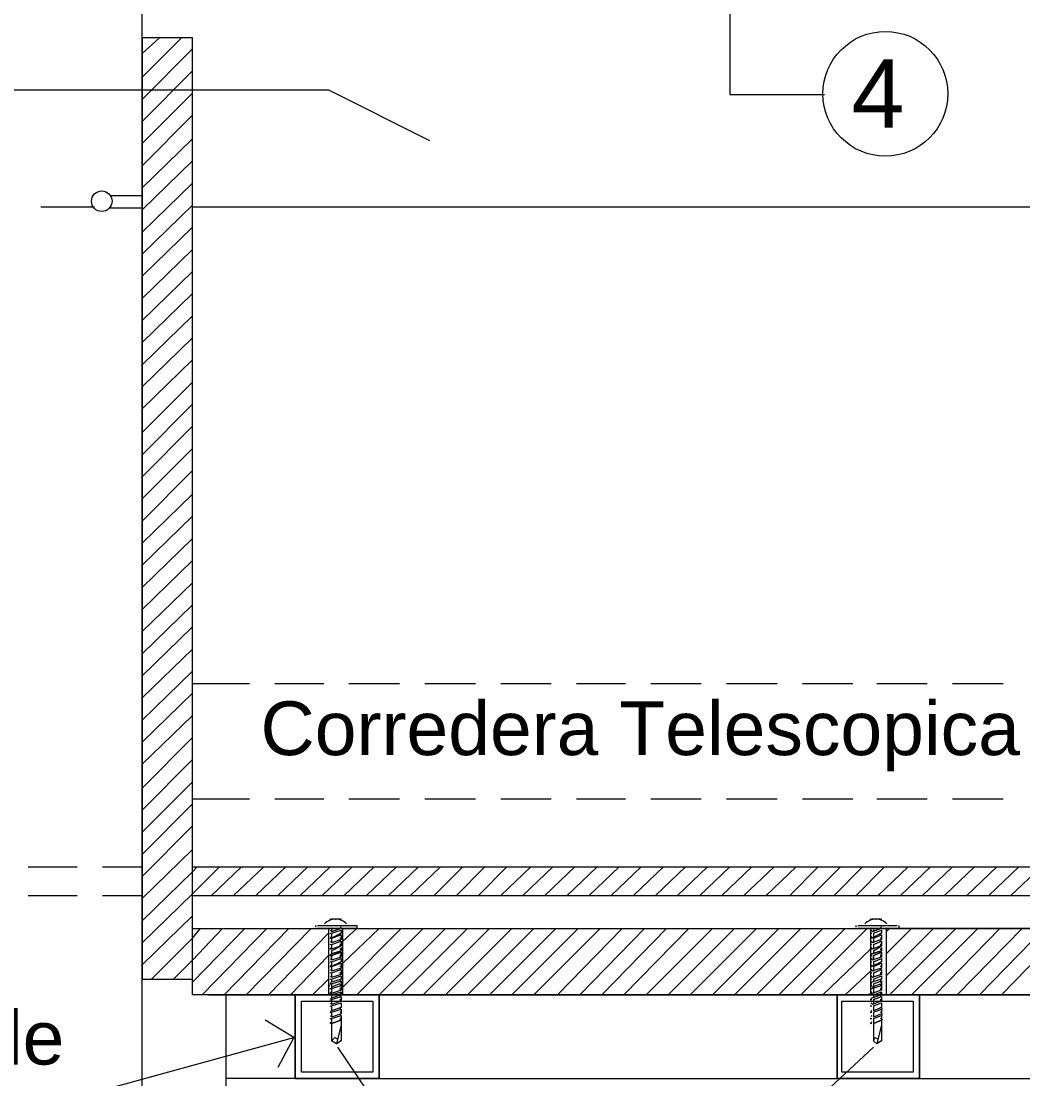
# Model space of a CAD drawing. Header units: inches. Extents: x 0.21 to 4.55, y 0.23 to 3.12.
# Drawn here: x 1.7097 to 2.0133, y 2.1686 to 2.4892 of the extents above; entities that cross this region are included whole.
import ezdxf

# ---------------------------------------------------------------- set-up
doc = ezdxf.new("R2010")
doc.units = ezdxf.units.IN
doc.header["$MEASUREMENT"] = 0
for name, color, linetype in [('PDF_0', 7, 'Continuous'), ('PDF_1', 7, 'Continuous'), ('PDF_COTAS-01', 7, 'Continuous'), ('PDF_TEXTO', 7, 'Continuous')]:
    doc.layers.add(name, color=color, linetype=linetype)
doc.layers.add('PDF_punteadas', color=20, linetype='Continuous', true_color=0xff3f00)
doc.styles.add('PDF Arial', font='arial.ttf')

msp = doc.modelspace()

# ---------------------------------------------------------------- linework, layer by layer
at = {"layer": 'PDF_0', "lineweight": 5}
for points in [[(1.7664528, 2.194021200000001), (1.7616648, 2.194021200000001), (1.7616648, 2.484174000000001), (1.7463432, 2.484174000000001), (1.7463432, 2.198809200000001), (1.7463432, 2.788212000000001)], [(1.7616648, 2.214130800000001), (2.1743904, 2.214130800000001), (2.1743904, 2.194021200000001), (1.7664528, 2.194021200000001), (2.1940212, 2.194021200000001), (2.1940212, 2.698197600000001)], [(1.9244568, 2.504283600000001), (1.9244568, 2.466937200000001), (1.9531848, 2.466937200000001)], [(1.70373, 2.468373600000001), (1.8028416, 2.468373600000001), (1.8334848, 2.453052000000001)], [(1.7463432, 2.436294000000001), (1.7367672, 2.436294000000001)], [(1.7463432, 2.432463600000001), (1.7367672, 2.432463600000001)], [(1.7616648, 2.224185600000001), (2.1614628, 2.224185600000001), (2.1614628, 2.432942400000001), (2.14662, 2.432942400000001), (2.14662, 2.224185600000001)], [(1.7616648, 2.432942400000001), (2.14662, 2.432942400000001)], [(1.7616648, 2.232804000000001), (2.14662, 2.232804000000001)], [(1.7990112, 2.214609600000001), (1.7990112, 2.215088400000001)], [(1.79949, 2.215088400000001), (1.81146, 2.215088400000001), (1.81146, 2.214130800000001), (1.79949, 2.214130800000001)], [(1.79949, 2.215088400000001), (1.79949, 2.215088400000001)], [(1.79949, 2.214609600000001), (1.79949, 2.214609600000001)], [(1.8037992, 2.214130800000001), (1.8037992, 2.213173200000001)], [(1.8037992, 2.212694400000001), (1.8037992, 2.211258000000001), (1.8037992, 2.209821600000001)], [(1.806672, 2.214130800000001), (1.806672, 2.214130800000001)], [(1.806672, 2.213652000000001), (1.806672, 2.212694400000001)], [(1.81146, 2.215088400000001), (1.81146, 2.215088400000001)], [(1.9627608, 2.214609600000001), (1.9627608, 2.215088400000001)], [(1.9756884, 2.215088400000001), (1.9756884, 2.214130800000001), (1.9632396, 2.214130800000001)], [(1.9632396, 2.215088400000001), (1.9632396, 2.215088400000001)], [(1.9632396, 2.215088400000001), (1.9752096, 2.215088400000001)], [(1.9632396, 2.214609600000001), (1.9632396, 2.214609600000001)], [(1.9680276, 2.214130800000001), (1.9680276, 2.213173200000001)], [(1.9680276, 2.212694400000001), (1.9680276, 2.211258000000001), (1.9680276, 2.209821600000001)], [(1.9704216, 2.214130800000001), (1.9704216, 2.214130800000001)], [(1.9704216, 2.213652000000001), (1.9704216, 2.212694400000001)], [(1.9752096, 2.215088400000001), (1.9752096, 2.215088400000001)], [(1.8037992, 2.209342800000001), (1.8037992, 2.207906400000001)], [(1.806672, 2.212215600000001), (1.806672, 2.210779200000001)], [(1.806672, 2.210300400000001), (1.806672, 2.208864000000001)], [(1.9680276, 2.209342800000001), (1.9680276, 2.207906400000001)], [(1.9704216, 2.212215600000001), (1.9704216, 2.210779200000001)], [(1.9704216, 2.210300400000001), (1.9704216, 2.208864000000001)], [(1.8037992, 2.207427600000001), (1.8037992, 2.206470000000001)], [(1.806672, 2.208385200000001), (1.806672, 2.207427600000001)], [(1.9680276, 2.207427600000001), (1.9680276, 2.206470000000001)], [(1.9704216, 2.208385200000001), (1.9704216, 2.207427600000001)], [(1.8037992, 2.204076000000001), (1.8037992, 2.203118400000001)], [(1.806672, 2.205033600000001), (1.806672, 2.204076000000001)], [(1.806672, 2.203597200000001), (1.806672, 2.202160800000001)], [(1.9680276, 2.204076000000001), (1.9680276, 2.203118400000001)], [(1.9704216, 2.205033600000001), (1.9704216, 2.204076000000001)], [(1.9704216, 2.203597200000001), (1.9704216, 2.202160800000001)], [(1.8037992, 2.202639600000001), (1.8037992, 2.201203200000001)], [(1.8037992, 2.200724400000001), (1.8037992, 2.199288000000001)], [(1.806672, 2.201682000000001), (1.806672, 2.200245600000001)], [(1.806672, 2.199766800000001), (1.806672, 2.198809200000001)], [(1.9680276, 2.202639600000001), (1.9680276, 2.201203200000001)], [(1.9680276, 2.200724400000001), (1.9680276, 2.199288000000001)], [(1.9704216, 2.201682000000001), (1.9704216, 2.200245600000001)], [(1.9704216, 2.199766800000001), (1.9704216, 2.198809200000001)], [(1.7717196, 2.194021200000001), (1.7717196, 2.069054400000001), (1.7463432, 2.069054400000001), (1.7463432, 2.194021200000001), (1.7463432, 2.198809200000001), (1.7616648, 2.198809200000001)], [(1.8037992, 2.198809200000001), (1.8037992, 2.197851600000001)], [(1.8037992, 2.197372800000001), (1.8037992, 2.195936400000001), (1.8037992, 2.194500000000001)], [(1.806672, 2.198330400000001), (1.806672, 2.196894000000001), (1.806672, 2.195457600000001)], [(1.9680276, 2.198809200000001), (1.9680276, 2.197851600000001)], [(1.9680276, 2.197372800000001), (1.9680276, 2.195936400000001), (1.9680276, 2.194500000000001)], [(1.9704216, 2.198330400000001), (1.9704216, 2.196894000000001), (1.9704216, 2.195457600000001)], [(1.8037992, 2.194021200000001), (1.8037992, 2.193063600000001)], [(1.806672, 2.194978800000001), (1.806672, 2.194021200000001)], [(1.806672, 2.193542400000001), (1.806672, 2.192106000000001)], [(1.9680276, 2.194021200000001), (1.9680276, 2.193063600000001)], [(1.9704216, 2.194978800000001), (1.9704216, 2.194021200000001)], [(1.9704216, 2.193542400000001), (1.9704216, 2.192106000000001)], [(1.8037992, 2.192584800000001), (1.8037992, 2.191148400000001)], [(1.8037992, 2.190669600000001), (1.8037992, 2.189233200000001)], [(1.806672, 2.191627200000001), (1.806672, 2.190190800000001)], [(1.9680276, 2.192584800000001), (1.9680276, 2.191148400000001)], [(1.9680276, 2.190669600000001), (1.9680276, 2.189233200000001)], [(1.9704216, 2.191627200000001), (1.9704216, 2.190190800000001)], [(1.8037992, 2.188754400000001), (1.8037992, 2.187318000000001)], [(1.8037992, 2.186839200000001), (1.8037992, 2.185402800000001), (1.8037992, 2.180136000000001)], [(1.806672, 2.187796800000001), (1.806672, 2.186360400000001), (1.806672, 2.180136000000001), (1.8052356, 2.179178400000001)], [(1.806672, 2.189712000000001), (1.806672, 2.188275600000001)], [(1.9680276, 2.188754400000001), (1.9680276, 2.187318000000001)], [(1.9680276, 2.186839200000001), (1.9680276, 2.185402800000001), (1.9680276, 2.180136000000001)], [(1.9704216, 2.187796800000001), (1.9704216, 2.186360400000001), (1.9704216, 2.180136000000001), (1.9689852, 2.179178400000001)], [(1.9704216, 2.189712000000001), (1.9704216, 2.188275600000001)], [(1.6673412, 2.157153600000001), (1.7032512, 2.156674800000001), (1.792308, 2.181093600000001), (1.7836896, 2.186360400000001)], [(1.806672, 2.184924000000001), (1.8052356, 2.179178400000001), (1.8037992, 2.180136000000001), (1.8047568, 2.181093600000001), (1.8057144, 2.180614800000001)], [(1.9704216, 2.184924000000001), (1.9689852, 2.179178400000001), (1.9680276, 2.180136000000001), (1.9685064, 2.181093600000001), (1.969464, 2.180614800000001)], [(1.792308, 2.181093600000001), (1.78752, 2.171996400000001)], [(1.8205572, 2.156196000000001), (1.8057144, 2.178220800000001)], [(1.9460028, 2.157632400000001), (1.9680276, 2.178220800000001)], [(1.7927868, 2.168644800000001), (1.7717196, 2.168644800000001)], [(1.8181632, 2.168644800000001), (1.9570152, 2.168644800000001)], [(1.9819128, 2.168644800000001), (2.144226, 2.168644800000001)]]:
    msp.add_lwpolyline(points, dxfattribs=at)
for points in [[(1.7616648, 2.214130800000001), (1.8028416, 2.214130800000001), (1.8028416, 2.194021200000001), (1.7616648, 2.194021200000001)], [(1.96707, 2.194021200000001), (1.8071508, 2.194021200000001), (1.8071508, 2.214130800000001), (1.96707, 2.214130800000001)], [(1.971858, 2.194021200000001), (2.153802, 2.194021200000001), (2.153802, 2.214130800000001), (1.971858, 2.214130800000001)], [(1.8037992, 2.204554800000001), (1.8037992, 2.205991200000001)], [(1.806672, 2.205512400000001), (1.806672, 2.206948800000001)], [(1.9680276, 2.204554800000001), (1.9680276, 2.205991200000001)], [(1.9704216, 2.205512400000001), (1.9704216, 2.206948800000001)], [(1.8181632, 2.194021200000001), (1.7927868, 2.194021200000001), (1.7927868, 2.168644800000001), (1.8181632, 2.168644800000001)], [(1.7927868, 2.194021200000001), (1.8181632, 2.194021200000001), (1.8181632, 2.168644800000001), (1.7927868, 2.168644800000001)], [(1.9819128, 2.194021200000001), (1.9570152, 2.194021200000001), (1.9570152, 2.168644800000001), (1.9819128, 2.168644800000001)], [(1.9570152, 2.194021200000001), (1.9819128, 2.194021200000001), (1.9819128, 2.168644800000001), (1.9570152, 2.168644800000001)], [(1.794702, 2.192106000000001), (1.816248, 2.192106000000001), (1.816248, 2.170560000000001), (1.794702, 2.170560000000001)], [(1.9584516, 2.192106000000001), (1.9799976, 2.192106000000001), (1.9799976, 2.170560000000001), (1.9584516, 2.170560000000001)]]:
    msp.add_lwpolyline(points, close=True, dxfattribs=at)
for centre, radius in [((1.971618601460082, 2.467176601460043), 0.01891259853991861), ((1.734133799464204, 2.434618199464416), 0.003112200535796685)]:
    msp.add_circle(centre, radius, dxfattribs=at)
for centre, radius, start, end in [((1.804996197505071, 2.212454996441739), 0.004548603558489188, 42.37974641450712, 137.6202535806104), ((1.968745797505622, 2.212454996442681), 0.004548603557447687, 42.37974641041634, 137.6202535780426)]:
    msp.add_arc(centre, radius, start, end, dxfattribs=at)
at = {"layer": 'PDF_1', "lineweight": 5}
for points in [[(1.803306730260001, 2.212740465348001, 0.1449943824140887), (1.8037992, 2.212694400000001), (1.806672, 2.213652000000001)], [(1.806278804652158, 2.212677737759283, -0.144994382831903), (1.806672, 2.212694400000001), (1.8037992, 2.211258000000001), (1.806672, 2.212215600000001)], [(1.97002840465215, 2.212677737759321, -0.1449943816680981), (1.9704216, 2.212694400000001), (1.9675488, 2.211258000000001, -0.1449943852837162), (1.96705633026, 2.211304065348001)], [(1.803306730260001, 2.209388865348001, 0.1449943835105324), (1.8037992, 2.209342800000001), (1.806672, 2.210300400000001)], [(1.8037992, 2.207427600000001), (1.806672, 2.208864000000001), (1.8037992, 2.207906400000001, -0.1449943824209765), (1.803306730260001, 2.207952465348001)], [(1.9680276, 2.207427600000001), (1.9704216, 2.208864000000001), (1.9675488, 2.207906400000001, -0.1449943805531388), (1.96705633026, 2.207952465348001)], [(1.803306730260001, 2.204122065348001, 0.1449943818346273), (1.8037992, 2.204076000000001), (1.806672, 2.205033600000001)], [(1.806278804651867, 2.204059337760612, -0.1449943816428686), (1.806672, 2.204076000000001), (1.8037992, 2.202639600000001), (1.806672, 2.203597200000001)], [(1.970028404651991, 2.204059337760045, -0.1449943819949729), (1.9704216, 2.204076000000001), (1.9675488, 2.202639600000001, -0.1449943819250231), (1.96705633026, 2.202685665348001)], [(1.803306730260001, 2.200770465348001, 0.1449943816734946), (1.8037992, 2.200724400000001), (1.806672, 2.201682000000001)], [(1.803306730260001, 2.198855265348001, 0.1449943825855923), (1.8037992, 2.198809200000001), (1.806672, 2.199766800000001)], [(1.803306730260001, 2.197418865348001, 0.1449943827337008), (1.8037992, 2.197372800000001), (1.806672, 2.198330400000001)], [(1.803306730260001, 2.195982465348001, 0.1449943807606668), (1.8037992, 2.195936400000001), (1.806672, 2.196894000000001)], [(1.806278804651946, 2.198792537760249, -0.1449943811864772), (1.806672, 2.198809200000001), (1.8037992, 2.197851600000001, 0.1437283686427135), (1.803433526075979, 2.197520308704015)], [(1.96705633026, 2.195982465348001, 0.1449943834404329), (1.9675488, 2.195936400000001), (1.9704216, 2.196894000000001)], [(1.970028404652203, 2.198792537759078, -0.1449943830542225), (1.9704216, 2.198809200000001), (1.9675488, 2.197851600000001, 0.1437283718077188), (1.96718312607714, 2.197520308703272)], [(1.806672, 2.195457600000001), (1.8037992, 2.194500000000001, -0.1449943812277141), (1.803306730260001, 2.194546065348001)], [(1.803306730260001, 2.192630865348001, 0.1449943821399556), (1.8037992, 2.192584800000001), (1.806672, 2.193542400000001)], [(1.806672, 2.194021200000001), (1.8037992, 2.193063600000001, 0.1437283704641859), (1.803433526076144, 2.192732308703909)], [(1.9704216, 2.195457600000001), (1.9675488, 2.194500000000001, -0.1449943823915503), (1.96705633026, 2.194546065348001)], [(1.9704216, 2.194021200000001), (1.9675488, 2.193063600000001, 0.1437283675153994), (1.967183126076264, 2.192732308703833)], [(1.803306730260001, 2.190715665348001, 0.1449943821165518), (1.8037992, 2.190669600000001), (1.806672, 2.191627200000001)], [(1.806278804652052, 2.190174137759765, -0.1449943808969646), (1.806672, 2.190190800000001), (1.8037992, 2.189233200000001, 0.1437283693345306), (1.803433526076171, 2.188901908703892)], [(1.970028404651779, 2.19017413776101, -0.1449943797329462), (1.9704216, 2.190190800000001), (1.9680276, 2.189233200000001)], [(1.9680276, 2.188754400000001), (1.9704216, 2.189712000000001, 0.1437283688457961), (1.970787273924429, 2.190043291295727)], [(1.803306730260001, 2.188800465348001, 0.1449943830229767), (1.8037992, 2.188754400000001), (1.806672, 2.189712000000001)], [(1.803306730260001, 2.186885265348001, 0.144994380897682), (1.8037992, 2.186839200000001), (1.806672, 2.187796800000001)], [(1.9680276, 2.186839200000001), (1.9704216, 2.187796800000001, 0.1437283683526619), (1.970787273923662, 2.188128091296218)]]:
    msp.add_lwpolyline(points, format="xyb", dxfattribs=at)
for points in [[(1.8037992, 2.214609600000001), (1.8037992, 2.214609600000001)], [(1.8037992, 2.214609600000001), (1.8037992, 2.214609600000001)], [(1.806672, 2.214130800000001), (1.8037992, 2.213173200000001)], [(1.8037992, 2.214130800000001), (1.804278, 2.214130800000001)], [(1.8037992, 2.212694400000001), (1.8037992, 2.212694400000001)], [(1.9675488, 2.214609600000001), (1.9675488, 2.214609600000001)], [(1.9675488, 2.214609600000001), (1.9675488, 2.214609600000001)], [(1.9704216, 2.214130800000001), (1.9675488, 2.213173200000001)], [(1.9675488, 2.212694400000001), (1.9675488, 2.212694400000001)], [(1.9680276, 2.214130800000001), (1.9680276, 2.214130800000001)], [(1.9680276, 2.212694400000001), (1.9704216, 2.213652000000001)], [(1.8037992, 2.211258000000001), (1.8037992, 2.211258000000001)], [(1.806672, 2.210779200000001), (1.8037992, 2.209821600000001)], [(1.8037992, 2.209342800000001), (1.8037992, 2.209342800000001)], [(1.806672, 2.212215600000001), (1.806672, 2.212215600000001)], [(1.806672, 2.210779200000001), (1.806672, 2.210779200000001)], [(1.9675488, 2.211258000000001), (1.9675488, 2.211258000000001)], [(1.9704216, 2.210779200000001), (1.9675488, 2.209821600000001)], [(1.9675488, 2.209342800000001), (1.9675488, 2.209342800000001)], [(1.9680276, 2.211258000000001), (1.9704216, 2.212215600000001)], [(1.9680276, 2.209342800000001), (1.9704216, 2.210300400000001)], [(1.9709004, 2.212215600000001), (1.9709004, 2.212215600000001)], [(1.9709004, 2.210779200000001), (1.9709004, 2.210779200000001)], [(1.8037992, 2.207906400000001), (1.8037992, 2.207906400000001)], [(1.8037992, 2.205991200000001), (1.8037992, 2.205991200000001)], [(1.8037992, 2.205991200000001), (1.8037992, 2.205991200000001)], [(1.806672, 2.208864000000001), (1.806672, 2.208864000000001)], [(1.806672, 2.207427600000001), (1.806672, 2.207427600000001)], [(1.806672, 2.207427600000001), (1.806672, 2.207427600000001)], [(1.9675488, 2.207906400000001), (1.9675488, 2.207906400000001)], [(1.9675488, 2.205991200000001), (1.9675488, 2.205991200000001)], [(1.9675488, 2.205991200000001), (1.9675488, 2.205991200000001)], [(1.9709004, 2.208864000000001), (1.9709004, 2.208864000000001)], [(1.9709004, 2.207427600000001), (1.9709004, 2.207427600000001)], [(1.9709004, 2.207427600000001), (1.9709004, 2.207427600000001)], [(1.806672, 2.205512400000001), (1.8037992, 2.204554800000001)], [(1.8037992, 2.204076000000001), (1.8037992, 2.204076000000001)], [(1.806672, 2.205512400000001), (1.806672, 2.205512400000001)], [(1.806672, 2.203597200000001), (1.806672, 2.203597200000001)], [(1.9704216, 2.205512400000001), (1.9675488, 2.204554800000001)], [(1.9675488, 2.204076000000001), (1.9675488, 2.204076000000001)], [(1.9680276, 2.204076000000001), (1.9704216, 2.205033600000001)], [(1.9680276, 2.202639600000001), (1.9704216, 2.203597200000001)], [(1.9709004, 2.205512400000001), (1.9709004, 2.205512400000001)], [(1.9709004, 2.203597200000001), (1.9709004, 2.203597200000001)], [(1.8037992, 2.202639600000001), (1.8037992, 2.202639600000001)], [(1.806672, 2.202160800000001), (1.8037992, 2.201203200000001)], [(1.8037992, 2.200724400000001), (1.8037992, 2.200724400000001)], [(1.806672, 2.200245600000001), (1.8037992, 2.199288000000001)], [(1.806672, 2.202160800000001), (1.806672, 2.202160800000001)], [(1.806672, 2.200245600000001), (1.806672, 2.200245600000001)], [(1.9675488, 2.202639600000001), (1.9675488, 2.202639600000001)], [(1.9704216, 2.202160800000001), (1.9675488, 2.201203200000001)], [(1.9675488, 2.200724400000001), (1.9675488, 2.200724400000001)], [(1.9704216, 2.200245600000001), (1.9675488, 2.199288000000001)], [(1.9680276, 2.200724400000001), (1.9704216, 2.201682000000001)], [(1.9680276, 2.198809200000001), (1.9704216, 2.199766800000001)], [(1.9709004, 2.202160800000001), (1.9709004, 2.202160800000001)], [(1.9709004, 2.200245600000001), (1.9709004, 2.200245600000001)], [(1.8037992, 2.199288000000001), (1.8037992, 2.199288000000001)], [(1.8037992, 2.197372800000001), (1.8037992, 2.197372800000001)], [(1.8061932, 2.197372800000001), (1.8037992, 2.196415200000001)], [(1.806672, 2.198330400000001), (1.806672, 2.198330400000001)], [(1.806672, 2.197372800000001), (1.806672, 2.197372800000001)], [(1.9675488, 2.199288000000001), (1.9675488, 2.199288000000001)], [(1.9675488, 2.197372800000001), (1.9675488, 2.197372800000001)], [(1.9704216, 2.197372800000001), (1.9675488, 2.196415200000001)], [(1.9680276, 2.197372800000001), (1.9704216, 2.198330400000001)], [(1.9704216, 2.197372800000001), (1.9704216, 2.197372800000001)], [(1.9709004, 2.198330400000001), (1.9709004, 2.198330400000001)], [(1.8033204, 2.195936400000001), (1.8033204, 2.195936400000001)], [(1.8037992, 2.194021200000001), (1.806672, 2.194978800000001)], [(1.8037992, 2.194500000000001), (1.8037992, 2.194500000000001)], [(1.806672, 2.195457600000001), (1.806672, 2.195457600000001)], [(1.806672, 2.193542400000001), (1.806672, 2.193542400000001)], [(1.9675488, 2.195936400000001), (1.9675488, 2.195936400000001)], [(1.9675488, 2.194500000000001), (1.9675488, 2.194500000000001)], [(1.9680276, 2.194021200000001), (1.9704216, 2.194978800000001)], [(1.9680276, 2.192584800000001), (1.9704216, 2.193542400000001)], [(1.9709004, 2.195457600000001), (1.9709004, 2.195457600000001)], [(1.9709004, 2.193542400000001), (1.9709004, 2.193542400000001)], [(1.8037992, 2.192584800000001), (1.8037992, 2.192584800000001)], [(1.806672, 2.192106000000001), (1.8037992, 2.191148400000001)], [(1.8037992, 2.190669600000001), (1.8037992, 2.190669600000001)], [(1.806672, 2.192106000000001), (1.806672, 2.192106000000001)], [(1.9675488, 2.192584800000001), (1.9675488, 2.192584800000001)], [(1.9704216, 2.192106000000001), (1.9675488, 2.191148400000001)], [(1.9675488, 2.190669600000001), (1.9675488, 2.190669600000001)], [(1.9680276, 2.190669600000001), (1.9704216, 2.191627200000001)], [(1.9709004, 2.192106000000001), (1.9709004, 2.192106000000001)], [(1.8037992, 2.188754400000001), (1.8037992, 2.188754400000001)], [(1.806672, 2.188275600000001), (1.8037992, 2.187318000000001)], [(1.8037992, 2.186839200000001), (1.8037992, 2.186839200000001)], [(1.806672, 2.189712000000001), (1.806672, 2.189712000000001)], [(1.806672, 2.188275600000001), (1.806672, 2.188275600000001)], [(1.9675488, 2.188754400000001), (1.9675488, 2.188754400000001)], [(1.9675488, 2.186839200000001), (1.9675488, 2.186839200000001)], [(1.9704216, 2.188275600000001), (1.9680276, 2.187318000000001)], [(1.9709004, 2.189712000000001), (1.9709004, 2.189712000000001)], [(1.9709004, 2.188275600000001), (1.9709004, 2.188275600000001)], [(1.8037992, 2.185402800000001), (1.806672, 2.186360400000001), (1.8037992, 2.185402800000001)], [(1.8037992, 2.185402800000001), (1.8037992, 2.185402800000001)], [(1.806672, 2.186360400000001), (1.806672, 2.186360400000001)], [(1.9675488, 2.185402800000001), (1.9675488, 2.185402800000001)], [(1.9680276, 2.185402800000001), (1.9704216, 2.186360400000001), (1.9680276, 2.185402800000001)], [(1.9709004, 2.186360400000001), (1.9709004, 2.186360400000001)]]:
    msp.add_lwpolyline(points, dxfattribs=at)
for points in [[(1.803306730260001, 2.206037265348001, 0.1449943818173404), (1.803713595347967, 2.206007862240155, -0.1449943818173404)], [(1.803738646164001, 2.206404361308001, 0.143728368580105), (1.803433526075787, 2.206138708704138, -0.143728368580105)], [(1.806253753836, 2.207014438692001, 0.1437283699799359), (1.80655887392355, 2.20728009129629, -0.1437283699799359)], [(1.80668566974, 2.207860334652001, 0.1449943819517773), (1.806278804651893, 2.207889737760491, -0.1449943819517773)], [(1.96705633026, 2.206037265348001, 0.1449943799495343), (1.967463195347958, 2.206007862240193, -0.1449943799495343)], [(1.967488246164001, 2.206404361308001, 0.1437283732735203), (1.967183126076428, 2.206138708703727, -0.1437283732735203)], [(1.970003353836001, 2.207014438692001, 0.1437283713999103), (1.970308473924191, 2.20728009129588, -0.1437283713999103)], [(1.97043526974, 2.207860334652001, 0.1449943807879725), (1.970028404651885, 2.207889737760529, -0.1449943807879725)]]:
    msp.add_lwpolyline(points, format="xyb", close=True, dxfattribs=at)
for points in [[(1.8037992, 2.206470000000001), (1.806672, 2.207427600000001)], [(1.806672, 2.206948800000001), (1.8037992, 2.205991200000001)], [(1.9675488, 2.206470000000001), (1.9704216, 2.207427600000001)], [(1.9704216, 2.206948800000001), (1.9680276, 2.205991200000001)]]:
    msp.add_lwpolyline(points, close=True, dxfattribs=at)
for centre, radius, start, end in [((1.804038599999944, 2.21437015600484), 0.002633442798184418, 71.3400284953377, 108.6599715023097), ((1.805953799999989, 2.21437015600484), 0.002633442798169783, 71.34002849628058, 108.6599715032525), ((1.967788199999878, 2.21437015600484), 0.002633442798205376, 71.34002849398748, 108.6599715009595), ((1.969703399999924, 2.214370156001632), 0.002633442801230205, 71.34002851726248, 108.6599714795702), ((1.804038614719855, 2.212933775122139), 0.000718226889276137, 114.6864070097146, 147.4024698108304), ((1.805953804006733, 2.214848999520215), 0.0007181960279738222, 294.6858944838144, 359.2750323254724), ((1.805953785273755, 2.212933824884038), 0.0007182268975566877, 294.6864072672411, 327.4024696704792), ((1.967309393958787, 2.213412534202031), 0.0007181349317515306, 249.3664208508128, 282.3667094224509), ((1.967788214721345, 2.212933775124154), 0.0007182268880676798, 114.6864071849175, 147.4024700103427), ((1.96970340400825, 2.214848999519309), 0.000718196026517661, 294.6858944041329, 359.2750323962103), ((1.969703385267747, 2.212933824889651), 0.000718226905165936, 294.686407515735, 327.4024695514723), ((1.803559793959526, 2.211976134214343), 0.000718134943533183, 249.3664211417804, 282.3667091545174), ((1.804038614722399, 2.21101857512177), 0.0007182268906737206, 114.6864071818608, 147.4024698954091), ((1.804038614725299, 2.20958217511659), 0.000718226896592039, 114.6864072194283, 147.4024696718432), ((1.805953785274643, 2.211018624882227), 0.0007182268955404727, 294.6864072631543, 327.4024697539717), ((1.805953785279198, 2.20958222487849), 0.0007182268902413747, 294.6864070575448, 327.4024698094557), ((1.806432606038922, 2.210539865777287), 0.0007181349519160471, 69.36642126126257, 102.3667088904551), ((1.806432606039573, 2.208624665780237), 0.0007181349489256802, 69.36642122685203, 102.3667089915392), ((1.967309393961323, 2.210060934218987), 0.0007181349485123055, 249.3664211381835, 282.3667089351385), ((1.967788214716391, 2.211018575127383), 0.0007182268830644723, 114.6864069333668, 147.4024700144161), ((1.967788214735165, 2.209582175105645), 0.0007182269106574542, 114.6864075699082, 147.4024693602795), ((1.969703385274478, 2.211018624882801), 0.0007182268961308875, 294.6864072560282, 327.4024697225199), ((1.969703385273191, 2.209582224884103), 0.0007182268978504375, 294.6864073060066, 327.4024696904297), ((1.970182206041694, 2.210539865786362), 0.0007181349424457904, 69.36642121301912, 102.3667092615144), ((1.970182206040172, 2.20862466578947), 0.0007181349400740433, 69.36642101203964, 102.366709196021), ((1.804038614724135, 2.207666975118808), 0.0007182268940910033, 114.6864072089845, 147.4024697708906), ((1.806432606039081, 2.205273065785518), 0.0007181349441560029, 69.36642104168712, 102.3667090435084), ((1.96778821472397, 2.207666975119381), 0.000718226893500774, 114.6864072161428, 147.4024698023616), ((1.97018220604077, 2.205273065779616), 0.0007181349490842158, 69.36642133372287, 102.3667090742793), ((1.803559793960513, 2.203357734215894), 0.0007181349453329459, 249.3664211117437, 282.3667090511198), ((1.804038614721684, 2.204315375122326), 0.0007182268898701067, 114.6864071485933, 147.4024699020677), ((1.804038614724708, 2.202400175118062), 0.000718226895007343, 114.6864072256806, 147.4024697454292), ((1.805953785275092, 2.206230624880567), 0.0007182268938438578, 294.6864072859485, 327.4024698463008), ((1.805953785273929, 2.204315424882783), 0.0007182268963436831, 294.6864072964366, 327.4024697473429), ((1.967309393960405, 2.204794134212319), 0.0007181349419494763, 249.3664210192587, 282.3667091205806), ((1.96778821473155, 2.20431537511138), 0.0007182269039362687, 114.6864074989483, 147.4024695903668), ((1.967788214720357, 2.202400175125117), 0.0007182268867797089, 114.6864071453735, 147.402470032604), ((1.969703385269085, 2.20623062488618), 0.0007182269014528279, 294.6864075343941, 327.4024697272652), ((1.969703385289637, 2.204315424866798), 0.0007182268752590912, 294.6864066904467, 327.4024701465691), ((1.804038614723421, 2.200963775119365), 0.0007182268932857753, 114.6864071757762, 147.4024697776687), ((1.804038614716415, 2.19904857512662), 0.0007182268837682945, 114.6864069097028, 147.4024699641602), ((1.805953785276952, 2.202400224878518), 0.0007182268912056399, 294.6864072193789, 327.4024699040411), ((1.805953785271478, 2.200963824886302), 0.0007182269005645797, 294.6864073568278, 327.4024696161658), ((1.806432606039135, 2.201921465783233), 0.000718134946275835, 69.3664211099338, 102.3667090086297), ((1.80643260604033, 2.200006265778615), 0.0007181349501763024, 69.3664213289557, 102.3667090228258), ((1.967309393960135, 2.201442534220667), 0.0007181349496668989, 249.3664212741074, 282.3667089989619), ((1.967788214727445, 2.200963775113457), 0.000718226900334342, 114.6864072706413, 147.4024695535789), ((1.96778821471625, 2.199048575127195), 0.0007182268831767621, 114.6864069168894, 147.4024699957111), ((1.969703385286818, 2.202400224867573), 0.0007182268771408739, 294.6864068690117, 327.4024702156716), ((1.969703385277156, 2.200963824881837), 0.000718226894136379, 294.6864070940347, 327.4024696722202), ((1.970182206035936, 2.201921465785212), 0.0007181349455508688, 69.36642081541169, 102.3667087931261), ((1.970182206038758, 2.200006265788004), 0.0007181349419435444, 69.36642094762001, 102.3667090607572), ((1.803559814719998, 2.196175775122621), 0.0007182268888985557, 114.6864070361345, 147.4024698493388), ((1.805953785274502, 2.199048624882038), 0.0007182268954273434, 294.6864072797405, 327.4024697728044), ((1.80595378527101, 2.197612224887545), 0.0007182269018889776, 294.6864073493396, 327.402469552763), ((1.806432606038592, 2.197133465775709), 0.0007181349535087752, 69.36642128092507, 102.3667088377352), ((1.967309393958614, 2.199527334223775), 0.0007181349520387243, 249.3664214750703, 282.366709064438), ((1.96730939395943, 2.198090934222981), 0.0007181349515837547, 249.3664213917966, 282.3667090143692), ((1.967788214725363, 2.19617577511972), 0.0007182268937751386, 114.6864073283942, 147.4024698849759), ((1.969703385274338, 2.199048624882612), 0.0007182268960177908, 294.6864072725353, 327.4024697412844), ((1.969703385275033, 2.197612224881637), 0.0007182268948414312, 294.6864072546516, 327.4024697769577), ((1.970182206040819, 2.197133465792353), 0.000718134937148178, 69.36642097924506, 102.3667092956575), ((1.804038614722707, 2.19426057511992), 0.0007182268924843319, 114.6864071425462, 147.4024697842652), ((1.80595378527777, 2.196175824879602), 0.0007182268918485423, 294.6864071239845, 327.4024697960608), ((1.805953785270765, 2.194260624886858), 0.0007182269013673263, 294.6864073900296, 327.4024696094893), ((1.806432606039242, 2.19521826577866), 0.0007181349505179927, 69.36642124650203, 102.3667089388268), ((1.806432606040272, 2.193781865780833), 0.0007181349481213095, 69.36642126235407, 102.3667090562666), ((1.967788214722543, 2.194260575120494), 0.0007182268918940701, 114.6864071497836, 147.4024698158042), ((1.969703385271764, 2.196175824885216), 0.0007182268994578557, 294.6864073723201, 327.4024696769179), ((1.969703385280631, 2.194260624875913), 0.0007182268873020968, 294.6864070395819, 327.4024699210721), ((1.970182206040386, 2.195218265780325), 0.0007181349485571119, 69.36642128513868, 102.366709056438), ((1.970182206037074, 2.193781865782812), 0.0007181349473961866, 69.36642096786512, 102.3667088407976), ((1.804038614724445, 2.190908975116958), 0.0007182268959004641, 114.6864071698096, 147.4024696599139), ((1.805953785279509, 2.192824224876641), 0.0007182268884319463, 294.6864070966406, 327.4024699203644), ((1.805953785274533, 2.190430224882616), 0.0007182268959395352, 294.6864072581907, 327.4024697325896), ((1.806432606040378, 2.191866665791351), 0.0007181349382409393, 69.36642097453603, 102.3667092442235), ((1.967309393961273, 2.193302934218268), 0.00071813494782184, 249.3664211216996, 282.3667089513174), ((1.967309393962798, 2.19138773423333), 0.0007181349624558693, 249.3664214312714, 282.3667085750398), ((1.967788214718438, 2.190908975122571), 0.0007182268882916797, 114.6864069213961, 147.4024697789686), ((1.969703385279344, 2.192824224877215), 0.000718226889022361, 294.6864070895145, 327.4024698889126), ((1.970182206039895, 2.191866665785607), 0.0007181349437866035, 69.3664210999488, 102.3667091084224), ((1.804038614726304, 2.18707857511491), 0.0007182268985374116, 114.6864072363282, 147.4024696021855), ((1.80595378527335, 2.188515024884854), 0.0007182268984671075, 294.686407269338, 327.4024696329899), ((1.805953785280204, 2.187078624876809), 0.0007182268882948242, 294.6864070406102, 327.4024698791349), ((1.806432606040051, 2.188036265789841), 0.0007181349397688284, 69.36642099255349, 102.3667091929414), ((1.806432606038873, 2.186121065782594), 0.000718134946966633, 69.3664211083496, 102.3667089772833), ((1.967309393959114, 2.189472534206511), 0.0007181349360593051, 249.3664209523632, 282.3667093204284), ((1.967309393960849, 2.187557334224469), 0.0007181349534759382, 249.3664213276988, 282.3667088783897), ((1.967788214730974, 2.188514975113451), 0.0007182269018134609, 114.6864075262388, 147.4024697048547), ((1.967788214716109, 2.187078575127005), 0.0007182268832907585, 114.6864069003689, 147.4024699768964), ((1.970182206041195, 2.188036265791507), 0.0007181349378063634, 69.36642103112362, 102.3667093105657), ((1.970182206040562, 2.186121065776693), 0.0007181349518940929, 69.3664214003438, 102.366709008052), ((1.970182185268041, 2.187078624889026), 0.0007182269044750201, 294.6864075152587, 327.402469580861), ((1.803559793961281, 2.18612093421743), 0.000718134947040831, 249.3664210975549, 282.3667089650058), ((1.80403861472514, 2.185163375117127), 0.0007182268960375863, 114.68640722584, 147.4024697011434), ((1.967309393961881, 2.186120934226663), 0.0007181349558922869, 249.366421312305, 282.3667087604797), ((1.967788214724976, 2.185163375117701), 0.000718226895447728, 114.6864072330627, 147.4024697326526)]:
    msp.add_arc(centre, radius, start, end, dxfattribs=at)
at = {"layer": 'PDF_COTAS-01', "lineweight": 5}
for points in [[(1.7463432, 2.479386000000001), (1.75161, 2.484174000000001)], [(1.7463432, 2.472204000000001), (1.7583132, 2.484174000000001)], [(1.7463432, 2.465500800000001), (1.7616648, 2.480822400000001)], [(1.7463432, 2.458797600000001), (1.7616648, 2.474119200000001)], [(1.7463432, 2.452094400000001), (1.7616648, 2.467416000000001)], [(1.7463432, 2.445391200000001), (1.7616648, 2.460712800000001)], [(1.7463432, 2.438688000000001), (1.7616648, 2.453530800000001)], [(1.7463432, 2.431984800000001), (1.7616648, 2.446827600000001)], [(1.7463432, 2.425281600000001), (1.7616648, 2.440124400000001)], [(1.7463432, 2.418578400000001), (1.7616648, 2.433421200000001)], [(1.7463432, 2.411875200000001), (1.7616648, 2.426718000000001)], [(1.7463432, 2.405172000000001), (1.7616648, 2.420014800000001)], [(1.7463432, 2.398468800000001), (1.7616648, 2.413311600000001)], [(1.7463432, 2.391765600000001), (1.7616648, 2.406608400000001)], [(1.7463432, 2.385062400000001), (1.7616648, 2.399905200000001)], [(1.7463432, 2.378359200000001), (1.7616648, 2.393202000000001)], [(1.7463432, 2.371656000000001), (1.7616648, 2.386498800000001)], [(1.7463432, 2.364474000000001), (1.7616648, 2.379795600000001)], [(1.7463432, 2.357770800000001), (1.7616648, 2.373092400000001)], [(1.7463432, 2.351067600000001), (1.7616648, 2.366389200000001)], [(1.7463432, 2.344364400000001), (1.7616648, 2.359686000000001)], [(1.7463432, 2.337661200000001), (1.7616648, 2.352982800000001)], [(1.7463432, 2.330958000000001), (1.7616648, 2.345800800000001)], [(1.7463432, 2.324254800000001), (1.7616648, 2.339097600000001)], [(1.7463432, 2.317551600000001), (1.7616648, 2.332394400000001)], [(1.7463432, 2.310848400000001), (1.7616648, 2.325691200000001)], [(1.7463432, 2.304145200000001), (1.7616648, 2.318988000000001)], [(1.7463432, 2.297442000000001), (1.7616648, 2.312284800000001)], [(1.7463432, 2.290738800000001), (1.7616648, 2.305581600000001)], [(1.7463432, 2.284035600000001), (1.7616648, 2.298878400000001)], [(1.7463432, 2.277332400000001), (1.7616648, 2.292175200000001)], [(1.7463432, 2.270629200000001), (1.7616648, 2.285472000000001)], [(1.7463432, 2.263926000000001), (1.7616648, 2.278768800000001)], [(1.7463432, 2.256744000000001), (1.7616648, 2.272065600000001)], [(1.7463432, 2.250040800000001), (1.7616648, 2.265362400000001)], [(1.7463432, 2.243337600000001), (1.7616648, 2.258659200000001)], [(1.7463432, 2.236634400000001), (1.7616648, 2.251956000000001)], [(1.7463432, 2.229931200000001), (1.7616648, 2.245252800000001)], [(1.7463432, 2.223228000000001), (1.7616648, 2.238070800000001)], [(1.7463432, 2.216524800000001), (1.7616648, 2.231367600000001), (1.7631012, 2.232804000000001)], [(1.7463432, 2.209821600000001), (1.7616648, 2.224664400000001), (1.7698044, 2.232804000000001)], [(1.7674104, 2.224185600000001), (1.7765076, 2.232804000000001)], [(1.7741136, 2.224185600000001), (1.7832108, 2.232804000000001)], [(1.7808168, 2.224185600000001), (1.789914, 2.232804000000001)], [(1.78752, 2.224185600000001), (1.7966172, 2.232804000000001)], [(1.7942232, 2.224185600000001), (1.8033204, 2.232804000000001)], [(1.8009264, 2.224185600000001), (1.8100236, 2.232804000000001)], [(1.8076296, 2.224185600000001), (1.8167268, 2.232804000000001)], [(1.8143328, 2.224185600000001), (1.82343, 2.232804000000001)], [(1.821036, 2.224185600000001), (1.8301332, 2.232804000000001)], [(1.8277392, 2.224185600000001), (1.8368364, 2.232804000000001)], [(1.8349212, 2.224185600000001), (1.8435396, 2.232804000000001)], [(1.8416244, 2.224185600000001), (1.8502428, 2.232804000000001)], [(1.8483276, 2.224185600000001), (1.856946, 2.232804000000001)], [(1.8550308, 2.224185600000001), (1.864128, 2.232804000000001)], [(1.861734, 2.224185600000001), (1.8708312, 2.232804000000001)], [(1.8684372, 2.224185600000001), (1.8775344, 2.232804000000001)], [(1.8751404, 2.224185600000001), (1.8842376, 2.232804000000001)], [(1.8818436, 2.224185600000001), (1.8909408, 2.232804000000001)], [(1.8885468, 2.224185600000001), (1.897644, 2.232804000000001)], [(1.89525, 2.224185600000001), (1.9043472, 2.232804000000001)], [(1.9019532, 2.224185600000001), (1.9110504, 2.232804000000001)], [(1.9086564, 2.224185600000001), (1.9177536, 2.232804000000001)], [(1.9153596, 2.224185600000001), (1.9244568, 2.232804000000001)], [(1.9220628, 2.224185600000001), (1.93116, 2.232804000000001)], [(1.928766, 2.224185600000001), (1.9378632, 2.232804000000001)], [(1.9354692, 2.224185600000001), (1.9445664, 2.232804000000001)], [(1.9426512, 2.224185600000001), (1.9512696, 2.232804000000001)], [(1.9493544, 2.224185600000001), (1.9579728, 2.232804000000001)], [(1.9560576, 2.224185600000001), (1.964676, 2.232804000000001)], [(1.9627608, 2.224185600000001), (1.9713792, 2.232804000000001)], [(1.969464, 2.224185600000001), (1.9785612, 2.232804000000001)], [(1.9761672, 2.224185600000001), (1.9852644, 2.232804000000001)], [(1.9828704, 2.224185600000001), (1.9919676, 2.232804000000001)], [(1.9895736, 2.224185600000001), (1.9986708, 2.232804000000001)], [(1.9962768, 2.224185600000001), (2.005374, 2.232804000000001)], [(2.00298, 2.224185600000001), (2.0120772, 2.232804000000001)], [(2.0096832, 2.224185600000001), (2.0187804, 2.232804000000001)], [(1.7463432, 2.203118400000001), (1.7616648, 2.217961200000001)], [(1.749216, 2.198809200000001), (1.7616648, 2.211258000000001), (1.7640588, 2.214130800000001)], [(1.7559192, 2.198809200000001), (1.7616648, 2.204554800000001), (1.770762, 2.214130800000001)], [(1.7616648, 2.197851600000001), (1.7774652, 2.214130800000001)], [(1.7645376, 2.194021200000001), (1.7841684, 2.214130800000001)], [(1.7712408, 2.194021200000001), (1.7908716, 2.214130800000001)], [(1.777944, 2.194021200000001), (1.7975748, 2.214130800000001)], [(1.7846472, 2.194021200000001), (1.8028416, 2.212694400000001)], [(1.8071508, 2.210300400000001), (1.81146, 2.214130800000001)], [(1.8071508, 2.203597200000001), (1.8181632, 2.214130800000001)], [(1.8071508, 2.196415200000001), (1.8248664, 2.214130800000001)], [(1.81146, 2.194021200000001), (1.8315696, 2.214130800000001)], [(1.8181632, 2.194021200000001), (1.8382728, 2.214130800000001)], [(1.8248664, 2.194021200000001), (1.844976, 2.214130800000001)], [(1.8315696, 2.194021200000001), (1.8516792, 2.214130800000001)], [(1.8382728, 2.194021200000001), (1.8583824, 2.214130800000001)], [(1.844976, 2.194021200000001), (1.8650856, 2.214130800000001)], [(1.8516792, 2.194021200000001), (1.8717888, 2.214130800000001)], [(1.8583824, 2.194021200000001), (1.878492, 2.214130800000001)], [(1.8650856, 2.194021200000001), (1.8851952, 2.214130800000001)], [(1.8722676, 2.194021200000001), (1.8918984, 2.214130800000001)], [(1.8789708, 2.194021200000001), (1.8986016, 2.214130800000001)], [(1.885674, 2.194021200000001), (1.9053048, 2.214130800000001)], [(1.8923772, 2.194021200000001), (1.912008, 2.214130800000001)], [(1.8990804, 2.194021200000001), (1.91919, 2.214130800000001)], [(1.9057836, 2.194021200000001), (1.9258932, 2.214130800000001)], [(1.9124868, 2.194021200000001), (1.9325964, 2.214130800000001)], [(1.91919, 2.194021200000001), (1.9392996, 2.214130800000001)], [(1.9258932, 2.194021200000001), (1.9460028, 2.214130800000001)], [(1.9325964, 2.194021200000001), (1.952706, 2.214130800000001)], [(1.9392996, 2.194021200000001), (1.9594092, 2.214130800000001)], [(1.9460028, 2.194021200000001), (1.9661124, 2.214130800000001)], [(1.971858, 2.213173200000001), (1.9728156, 2.214130800000001)], [(1.971858, 2.206470000000001), (1.9795188, 2.214130800000001)], [(1.971858, 2.199766800000001), (1.986222, 2.214130800000001)], [(1.9728156, 2.194021200000001), (1.9929252, 2.214130800000001)], [(1.9795188, 2.194021200000001), (1.9996284, 2.214130800000001)], [(1.9867008, 2.194021200000001), (2.0063316, 2.214130800000001)], [(1.993404, 2.194021200000001), (2.0130348, 2.214130800000001)], [(2.0001072, 2.194021200000001), (2.019738, 2.214130800000001)], [(2.0068104, 2.194021200000001), (2.0264412, 2.214130800000001)], [(1.7913504, 2.194021200000001), (1.8028416, 2.205991200000001)], [(1.952706, 2.194021200000001), (1.96707, 2.207906400000001)], [(1.9594092, 2.194021200000001), (1.96707, 2.201203200000001)], [(1.7980536, 2.194021200000001), (1.8028416, 2.198809200000001)], [(1.9661124, 2.194021200000001), (1.96707, 2.194500000000001)]]:
    msp.add_lwpolyline(points, dxfattribs=at)
at = {"layer": 'PDF_punteadas', "lineweight": 5}
for points in [[(1.7157, 2.432942400000001), (1.7319792, 2.432942400000001)], [(1.7789016, 2.288344800000001), (1.7616648, 2.288344800000001)], [(1.8014052, 2.288344800000001), (1.7865624, 2.288344800000001)], [(1.8243876, 2.288344800000001), (1.809066, 2.288344800000001)], [(1.84737, 2.288344800000001), (1.8320484, 2.288344800000001)], [(1.8703524, 2.288344800000001), (1.8550308, 2.288344800000001)], [(1.892856, 2.288344800000001), (1.8780132, 2.288344800000001)], [(1.9158384, 2.288344800000001), (1.9005168, 2.288344800000001)], [(1.9388208, 2.288344800000001), (1.9234992, 2.288344800000001)], [(1.9618032, 2.288344800000001), (1.9464816, 2.288344800000001)], [(1.9843068, 2.288344800000001), (1.9689852, 2.288344800000001)], [(2.0072892, 2.288344800000001), (1.9919676, 2.288344800000001)], [(1.7789016, 2.253392400000001), (1.7616648, 2.253392400000001)], [(1.8014052, 2.253392400000001), (1.7865624, 2.253392400000001)], [(1.8243876, 2.253392400000001), (1.809066, 2.253392400000001)], [(1.84737, 2.253392400000001), (1.8320484, 2.253392400000001)], [(1.8703524, 2.253392400000001), (1.8550308, 2.253392400000001)], [(1.892856, 2.253392400000001), (1.8780132, 2.253392400000001)], [(1.9158384, 2.253392400000001), (1.9005168, 2.253392400000001)], [(1.9388208, 2.253392400000001), (1.9234992, 2.253392400000001)], [(1.9618032, 2.253392400000001), (1.9464816, 2.253392400000001)], [(1.9843068, 2.253392400000001), (1.9689852, 2.253392400000001)], [(2.0072892, 2.253392400000001), (1.9919676, 2.253392400000001)], [(1.7118696, 2.232804000000001), (1.7267124, 2.232804000000001)], [(1.7343732, 2.232804000000001), (1.7463432, 2.232804000000001)], [(1.7118696, 2.224185600000001), (1.7267124, 2.224185600000001)], [(1.7343732, 2.224185600000001), (1.7463432, 2.224185600000001)]]:
    msp.add_lwpolyline(points, dxfattribs=at)

# ---------------------------------------------------------------- texts
at = {"layer": 'PDF_TEXTO', "attachment_point": 7, "style": 'PDF Arial'}
for s, insert, char_height in [('4', (1.961324400000001, 2.456882400000001), 0.02073648152460938), ('Corredera Telescopica', (1.7822532, 2.261798369906251), 0.01628675606250001), ('Tubo de fierro de 1" x 1" de', (1.4461356, 2.172687368250001), 0.01628675606250001)]:
    msp.add_mtext(s, dxfattribs=dict(at, insert=insert, char_height=char_height))

doc.saveas('drawing.dxf')
